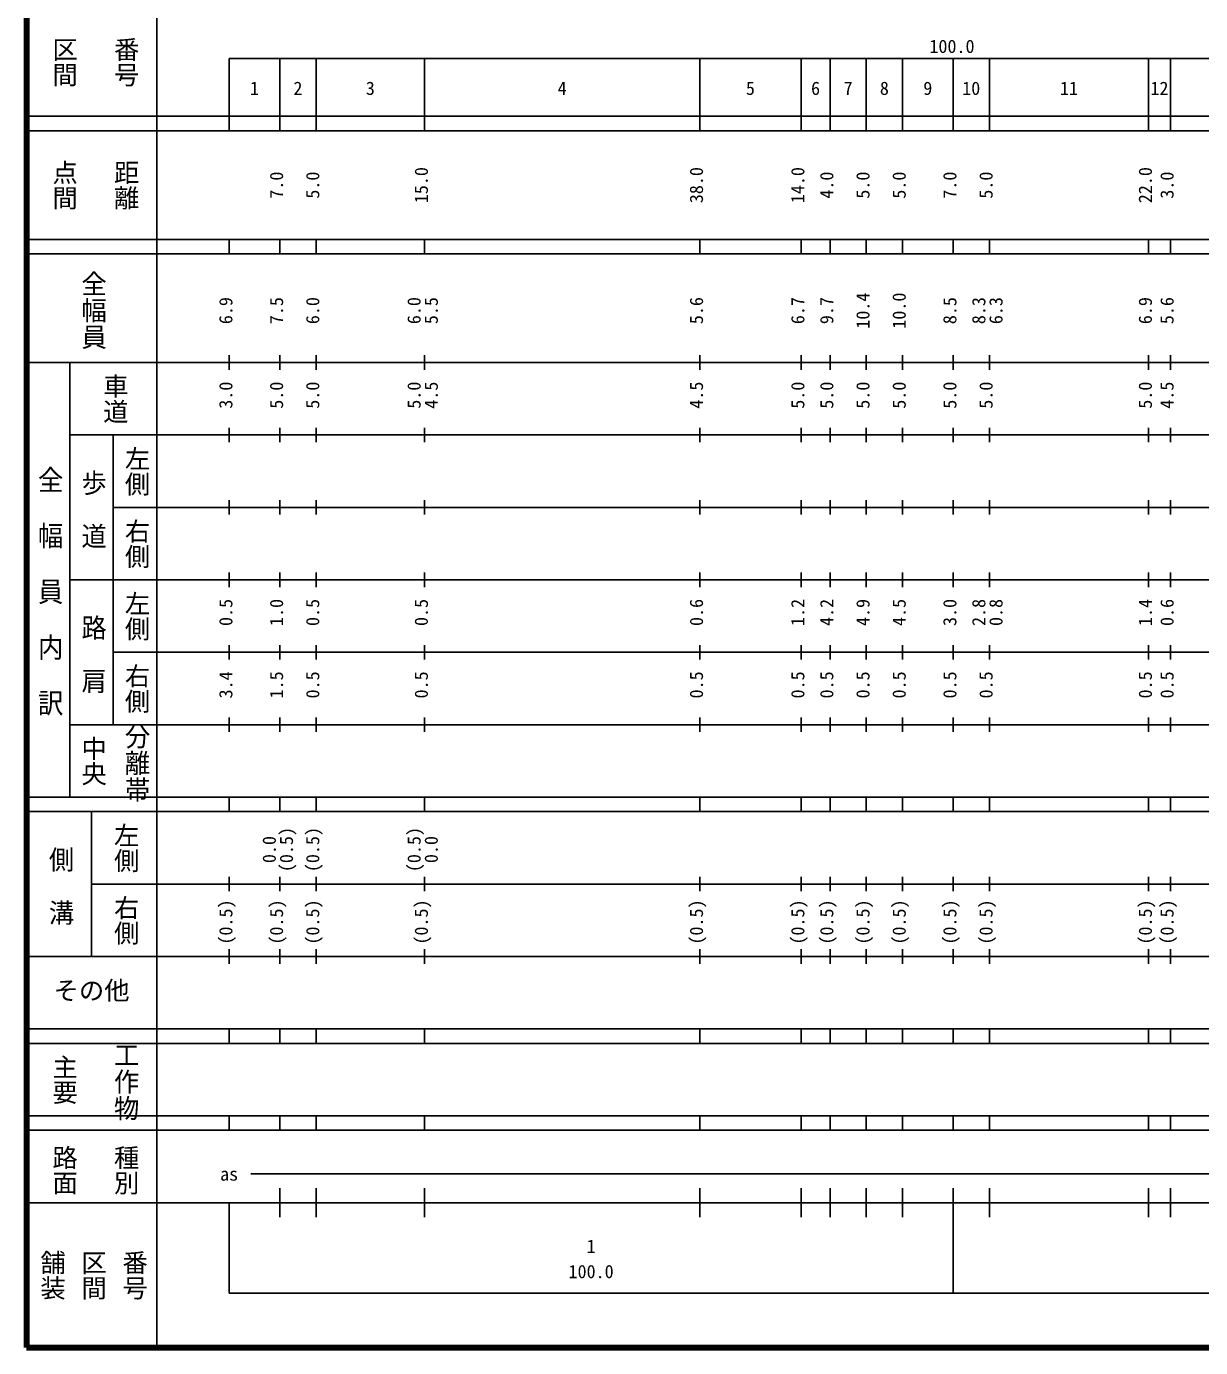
# Model space of a CAD drawing. Units: millimetres on the paper. Extents: x 40 to 680, y 20 to 380.
# Drawn here: x 40 to 202.2, y 20 to 202.4 of the extents above; entities that cross this region are included whole.
import ezdxf
from ezdxf.enums import TextEntityAlignment as Align

# ---------------------------------------------------------------- set-up
doc = ezdxf.new("R2010")
doc.units = ezdxf.units.MM
doc.layers.add('M-TTL', color=2, linetype='Continuous', lineweight=140)
doc.layers.add('M-TTL-BAND', color=7, linetype='Continuous', lineweight=25)
doc.styles.add('@ＭＳ ゴシック', font='')
doc.styles.add('ＭＳ ゴシック', font='')
doc.styles.get('@ＭＳ ゴシック').set_extended_font_data('@MS Gothic')
doc.styles.get('ＭＳ ゴシック').set_extended_font_data('MS Gothic')

msp = doc.modelspace()

# ---------------------------------------------------------------- linework, layer by layer
at = {"layer": 'M-TTL'}
for p, q in [((40, 380), (40, 20)), ((40, 20), (680, 20))]:
    msp.add_line(p, q, dxfattribs=at)
at = {"layer": 'M-TTL-BAND'}
for p, q in [((58, 370), (58, 20)), ((68, 198), (579, 198)), ((68, 198), (68, 188)), ((75, 188), (75, 198)), ((80, 188), (80, 198)), ((95, 188), (95, 198)), ((133, 188), (133, 198)), ((147, 188), (147, 198)), ((151, 188), (151, 198)), ((156, 188), (156, 198)), ((161, 188), (161, 198)), ((168, 188), (168, 198)), ((173, 188), (173, 198)), ((195, 188), (195, 198)), ((198, 188), (198, 198)), ((40, 190), (579, 190)), ((40, 188), (579, 188)), ((40, 173), (579, 173)), ((68, 171), (68, 173)), ((75, 171), (75, 173)), ((80, 171), (80, 173)), ((95, 171), (95, 173)), ((133, 171), (133, 173)), ((147, 171), (147, 173)), ((151, 171), (151, 173)), ((156, 171), (156, 173)), ((161, 171), (161, 173)), ((168, 171), (168, 173)), ((173, 171), (173, 173)), ((195, 171), (195, 173)), ((198, 171), (198, 173)), ((40, 171), (579, 171)), ((68, 155), (68, 157)), ((75, 155), (75, 157)), ((80, 155), (80, 157)), ((95, 155), (95, 157)), ((133, 155), (133, 157)), ((147, 155), (147, 157)), ((151, 155), (151, 157)), ((156, 155), (156, 157)), ((161, 155), (161, 157)), ((168, 155), (168, 157)), ((173, 155), (173, 157)), ((195, 155), (195, 157)), ((198, 155), (198, 157)), ((40, 156), (579, 156)), ((46, 96), (46, 156)), ((46, 146), (579, 146)), ((52, 146), (52, 106)), ((68, 145), (68, 147)), ((75, 145), (75, 147)), ((80, 145), (80, 147)), ((95, 145), (95, 147)), ((133, 145), (133, 147)), ((147, 145), (147, 147)), ((151, 145), (151, 147)), ((156, 145), (156, 147)), ((161, 145), (161, 147)), ((168, 145), (168, 147)), ((173, 145), (173, 147)), ((195, 145), (195, 147)), ((198, 145), (198, 147)), ((68, 135), (68, 137)), ((75, 135), (75, 137)), ((80, 135), (80, 137)), ((95, 135), (95, 137)), ((133, 135), (133, 137)), ((147, 135), (147, 137)), ((151, 135), (151, 137)), ((156, 135), (156, 137)), ((161, 135), (161, 137)), ((168, 135), (168, 137)), ((173, 135), (173, 137)), ((195, 135), (195, 137)), ((198, 135), (198, 137)), ((52, 136), (579, 136)), ((46, 126), (579, 126)), ((68, 125), (68, 127)), ((75, 125), (75, 127)), ((80, 125), (80, 127)), ((95, 125), (95, 127)), ((133, 125), (133, 127)), ((147, 125), (147, 127)), ((151, 125), (151, 127)), ((156, 125), (156, 127)), ((161, 125), (161, 127)), ((168, 125), (168, 127)), ((173, 125), (173, 127)), ((195, 125), (195, 127)), ((198, 125), (198, 127)), ((68, 115), (68, 117)), ((75, 115), (75, 117)), ((80, 115), (80, 117)), ((95, 115), (95, 117)), ((133, 115), (133, 117)), ((147, 115), (147, 117)), ((151, 115), (151, 117)), ((156, 115), (156, 117)), ((161, 115), (161, 117)), ((168, 115), (168, 117)), ((173, 115), (173, 117)), ((195, 115), (195, 117)), ((198, 115), (198, 117)), ((52, 116), (579, 116)), ((46, 106), (579, 106)), ((68, 105), (68, 107)), ((75, 105), (75, 107)), ((80, 105), (80, 107)), ((95, 105), (95, 107)), ((133, 105), (133, 107)), ((147, 105), (147, 107)), ((151, 105), (151, 107)), ((156, 105), (156, 107)), ((161, 105), (161, 107)), ((168, 105), (168, 107)), ((173, 105), (173, 107)), ((195, 105), (195, 107)), ((198, 105), (198, 107)), ((40, 96), (579, 96)), ((68, 94), (68, 96)), ((75, 94), (75, 96)), ((80, 94), (80, 96)), ((95, 94), (95, 96)), ((133, 94), (133, 96)), ((147, 94), (147, 96)), ((151, 94), (151, 96)), ((156, 94), (156, 96)), ((161, 94), (161, 96)), ((168, 94), (168, 96)), ((173, 94), (173, 96)), ((195, 94), (195, 96)), ((198, 94), (198, 96)), ((40, 94), (579, 94)), ((49, 94), (49, 74)), ((49, 84), (579, 84)), ((68, 83), (68, 85)), ((75, 83), (75, 85)), ((80, 83), (80, 85)), ((95, 83), (95, 85)), ((133, 83), (133, 85)), ((147, 83), (147, 85)), ((151, 83), (151, 85)), ((156, 83), (156, 85)), ((161, 83), (161, 85)), ((168, 83), (168, 85)), ((173, 83), (173, 85)), ((195, 83), (195, 85)), ((198, 83), (198, 85)), ((68, 73), (68, 75)), ((75, 73), (75, 75)), ((80, 73), (80, 75)), ((95, 73), (95, 75)), ((133, 73), (133, 75)), ((147, 73), (147, 75)), ((151, 73), (151, 75)), ((156, 73), (156, 75)), ((161, 73), (161, 75)), ((168, 73), (168, 75)), ((173, 73), (173, 75)), ((195, 73), (195, 75)), ((198, 73), (198, 75)), ((40, 74), (579, 74)), ((40, 64), (579, 64)), ((68, 62), (68, 64)), ((75, 62), (75, 64)), ((80, 62), (80, 64)), ((95, 62), (95, 64)), ((133, 62), (133, 64)), ((147, 62), (147, 64)), ((151, 62), (151, 64)), ((156, 62), (156, 64)), ((161, 62), (161, 64)), ((168, 62), (168, 64)), ((173, 62), (173, 64)), ((195, 62), (195, 64)), ((198, 62), (198, 64)), ((40, 62), (579, 62)), ((40, 52), (579, 52)), ((68, 50), (68, 52)), ((75, 50), (75, 52)), ((80, 50), (80, 52)), ((95, 50), (95, 52)), ((133, 50), (133, 52)), ((147, 50), (147, 52)), ((151, 50), (151, 52)), ((156, 50), (156, 52)), ((161, 50), (161, 52)), ((168, 50), (168, 52)), ((173, 50), (173, 52)), ((195, 50), (195, 52)), ((198, 50), (198, 52)), ((40, 50), (579, 50)), ((71, 44), (273, 44)), ((75, 38), (75, 42)), ((80, 38), (80, 42)), ((95, 38), (95, 42)), ((133, 38), (133, 42)), ((147, 38), (147, 42)), ((151, 38), (151, 42)), ((156, 38), (156, 42)), ((161, 38), (161, 42)), ((168, 27.5), (168, 42)), ((173, 38), (173, 42)), ((195, 38), (195, 42)), ((198, 38), (198, 42)), ((40, 40), (579, 40)), ((68, 40), (68, 27.5)), ((68, 27.5), (579, 27.5))]:
    msp.add_line(p, q, dxfattribs=at)

# ---------------------------------------------------------------- texts
for s, height, rotation, style, p in [('番号', 2.566, 270, '@ＭＳ ゴシック', (51.75, 201)), ('区間', 2.566, 270, '@ＭＳ ゴシック', (43.25, 201)), ('点間', 2.566, 270, '@ＭＳ ゴシック', (43.25, 184)), ('距離', 2.566, 270, '@ＭＳ ゴシック', (51.75, 184)), ('15.0', 1.833, 90, 'ＭＳ ゴシック', (96, 178)), ('38.0', 1.833, 90, 'ＭＳ ゴシック', (134, 178)), ('14.0', 1.833, 90, 'ＭＳ ゴシック', (148, 178)), ('22.0', 1.833, 90, 'ＭＳ ゴシック', (196, 178)), ('7.0', 1.833, 90, 'ＭＳ ゴシック', (76, 178.625)), ('5.0', 1.833, 90, 'ＭＳ ゴシック', (81, 178.625)), ('4.0', 1.833, 90, 'ＭＳ ゴシック', (152, 178.625)), ('5.0', 1.833, 90, 'ＭＳ ゴシック', (157, 178.625)), ('5.0', 1.833, 90, 'ＭＳ ゴシック', (162, 178.625)), ('7.0', 1.833, 90, 'ＭＳ ゴシック', (169, 178.625)), ('5.0', 1.833, 90, 'ＭＳ ゴシック', (174, 178.625)), ('3.0', 1.833, 90, 'ＭＳ ゴシック', (199, 178.625)), ('6.9', 1.833, 90, 'ＭＳ ゴシック', (69, 161.299)), ('7.5', 1.833, 90, 'ＭＳ ゴシック', (76, 161.299)), ('6.0', 1.833, 90, 'ＭＳ ゴシック', (81, 161.299)), ('6.0', 1.833, 90, 'ＭＳ ゴシック', (95, 161.299)), ('5.5', 1.833, 90, 'ＭＳ ゴシック', (97.37, 161.299)), ('5.6', 1.833, 90, 'ＭＳ ゴシック', (134, 161.299)), ('6.7', 1.833, 90, 'ＭＳ ゴシック', (148, 161.299)), ('9.7', 1.833, 90, 'ＭＳ ゴシック', (152, 161.299)), ('10.4', 1.833, 90, 'ＭＳ ゴシック', (157, 160.674)), ('10.0', 1.833, 90, 'ＭＳ ゴシック', (162, 160.674)), ('8.5', 1.833, 90, 'ＭＳ ゴシック', (169, 161.299)), ('8.3', 1.833, 90, 'ＭＳ ゴシック', (173, 161.299)), ('6.3', 1.833, 90, 'ＭＳ ゴシック', (175.37, 161.299)), ('6.9', 1.833, 90, 'ＭＳ ゴシック', (196, 161.299)), ('5.6', 1.833, 90, 'ＭＳ ゴシック', (199, 161.299)), ('車道', 2.566, 270, '@ＭＳ ゴシック', (50.25, 154.5)), ('3.0', 1.833, 90, 'ＭＳ ゴシック', (69, 149.625)), ('5.0', 1.833, 90, 'ＭＳ ゴシック', (76, 149.625)), ('5.0', 1.833, 90, 'ＭＳ ゴシック', (81, 149.625)), ('5.0', 1.833, 90, 'ＭＳ ゴシック', (95, 149.625)), ('5.0', 1.833, 90, 'ＭＳ ゴシック', (148, 149.625)), ('5.0', 1.833, 90, 'ＭＳ ゴシック', (152, 149.625)), ('5.0', 1.833, 90, 'ＭＳ ゴシック', (157, 149.625)), ('5.0', 1.833, 90, 'ＭＳ ゴシック', (162, 149.625)), ('5.0', 1.833, 90, 'ＭＳ ゴシック', (169, 149.625)), ('5.0', 1.833, 90, 'ＭＳ ゴシック', (174, 149.625)), ('5.0', 1.833, 90, 'ＭＳ ゴシック', (196, 149.625)), ('4.5', 1.833, 90, 'ＭＳ ゴシック', (97.37, 149.625)), ('4.5', 1.833, 90, 'ＭＳ ゴシック', (134, 149.625)), ('4.5', 1.833, 90, 'ＭＳ ゴシック', (199, 149.625)), ('左側', 2.566, 270, '@ＭＳ ゴシック', (53.25, 144.5)), ('右側', 2.566, 270, '@ＭＳ ゴシック', (53.25, 134.5)), ('左側', 2.566, 270, '@ＭＳ ゴシック', (53.25, 124.5)), ('0.5', 1.833, 90, 'ＭＳ ゴシック', (69, 119.625)), ('1.0', 1.833, 90, 'ＭＳ ゴシック', (76, 119.625)), ('0.5', 1.833, 90, 'ＭＳ ゴシック', (81, 119.625)), ('0.5', 1.833, 90, 'ＭＳ ゴシック', (96, 119.625)), ('0.6', 1.833, 90, 'ＭＳ ゴシック', (134, 119.625)), ('1.2', 1.833, 90, 'ＭＳ ゴシック', (148, 119.625)), ('4.2', 1.833, 90, 'ＭＳ ゴシック', (152, 119.625)), ('4.9', 1.833, 90, 'ＭＳ ゴシック', (157, 119.625)), ('4.5', 1.833, 90, 'ＭＳ ゴシック', (162, 119.625)), ('3.0', 1.833, 90, 'ＭＳ ゴシック', (169, 119.625)), ('2.8', 1.833, 90, 'ＭＳ ゴシック', (173, 119.625)), ('0.8', 1.833, 90, 'ＭＳ ゴシック', (175.37, 119.625)), ('1.4', 1.833, 90, 'ＭＳ ゴシック', (196, 119.625)), ('0.6', 1.833, 90, 'ＭＳ ゴシック', (199, 119.625)), ('右側', 2.566, 270, '@ＭＳ ゴシック', (53.25, 114.5)), ('3.4', 1.833, 90, 'ＭＳ ゴシック', (69, 109.625)), ('1.5', 1.833, 90, 'ＭＳ ゴシック', (76, 109.625)), ('0.5', 1.833, 90, 'ＭＳ ゴシック', (81, 109.625)), ('0.5', 1.833, 90, 'ＭＳ ゴシック', (96, 109.625)), ('0.5', 1.833, 90, 'ＭＳ ゴシック', (134, 109.625)), ('0.5', 1.833, 90, 'ＭＳ ゴシック', (148, 109.625)), ('0.5', 1.833, 90, 'ＭＳ ゴシック', (152, 109.625)), ('0.5', 1.833, 90, 'ＭＳ ゴシック', (157, 109.625)), ('0.5', 1.833, 90, 'ＭＳ ゴシック', (162, 109.625)), ('0.5', 1.833, 90, 'ＭＳ ゴシック', (169, 109.625)), ('0.5', 1.833, 90, 'ＭＳ ゴシック', (174, 109.625)), ('0.5', 1.833, 90, 'ＭＳ ゴシック', (196, 109.625)), ('0.5', 1.833, 90, 'ＭＳ ゴシック', (199, 109.625)), ('中央', 2.566, 270, '@ＭＳ ゴシック', (47.25, 104.5)), ('左側', 2.566, 270, '@ＭＳ ゴシック', (51.75, 92.5)), ('(0.5)', 1.833, 90, 'ＭＳ ゴシック', (77.37, 85.639)), ('(0.5)', 1.833, 90, 'ＭＳ ゴシック', (81, 85.639)), ('(0.5)', 1.833, 90, 'ＭＳ ゴシック', (95, 85.639)), ('0.0', 1.833, 90, 'ＭＳ ゴシック', (75, 86.889)), ('0.0', 1.833, 90, 'ＭＳ ゴシック', (97.37, 86.889)), ('右側', 2.566, 270, '@ＭＳ ゴシック', (51.75, 82.5)), ('(0.5)', 1.833, 90, 'ＭＳ ゴシック', (69, 75.639)), ('(0.5)', 1.833, 90, 'ＭＳ ゴシック', (76, 75.639)), ('(0.5)', 1.833, 90, 'ＭＳ ゴシック', (81, 75.639)), ('(0.5)', 1.833, 90, 'ＭＳ ゴシック', (96, 75.639)), ('(0.5)', 1.833, 90, 'ＭＳ ゴシック', (134, 75.639)), ('(0.5)', 1.833, 90, 'ＭＳ ゴシック', (148, 75.639)), ('(0.5)', 1.833, 90, 'ＭＳ ゴシック', (152, 75.639)), ('(0.5)', 1.833, 90, 'ＭＳ ゴシック', (157, 75.639)), ('(0.5)', 1.833, 90, 'ＭＳ ゴシック', (162, 75.639)), ('(0.5)', 1.833, 90, 'ＭＳ ゴシック', (169, 75.639)), ('(0.5)', 1.833, 90, 'ＭＳ ゴシック', (174, 75.639)), ('(0.5)', 1.833, 90, 'ＭＳ ゴシック', (196, 75.639)), ('(0.5)', 1.833, 90, 'ＭＳ ゴシック', (199, 75.639)), ('主要', 2.566, 270, '@ＭＳ ゴシック', (43.25, 60.5)), ('路面', 2.566, 270, '@ＭＳ ゴシック', (43.25, 48)), ('種別', 2.566, 270, '@ＭＳ ゴシック', (51.75, 48)), ('舗装', 2.566, 270, '@ＭＳ ゴシック', (41.583, 33.5)), ('区間', 2.566, 270, '@ＭＳ ゴシック', (47.25, 33.5)), ('番号', 2.566, 270, '@ＭＳ ゴシック', (52.917, 33.5))]:
    msp.add_text(s, height=height, rotation=rotation, dxfattribs=dict(at, style=style)).set_placement(p, align=Align.BOTTOM_LEFT)
at = {"layer": 'M-TTL-BAND', "style": 'ＭＳ ゴシック'}
for s, height, p in [('100.0', 1.833, (164.719, 198.195)), ('1', 1.833, (70.875, 192.405)), ('2', 1.833, (76.875, 192.405)), ('3', 1.833, (86.875, 192.405)), ('4', 1.833, (113.375, 192.405)), ('5', 1.833, (139.375, 192.405)), ('6', 1.833, (148.375, 192.405)), ('7', 1.833, (152.875, 192.405)), ('8', 1.833, (157.875, 192.405)), ('9', 1.833, (163.875, 192.405)), ('10', 1.833, (169.25, 192.405)), ('11', 1.833, (182.75, 192.405)), ('12', 1.833, (195.25, 192.405)), ('その他', 2.566, (43.75, 67.25)), ('as', 1.833, (66.75, 42.5)), ('1', 1.833, (117.375, 32.523)), ('100.0', 1.833, (114.875, 29.033))]:
    msp.add_text(s, height=height, dxfattribs=at).set_placement(p, align=Align.BOTTOM_LEFT)
at = {"layer": 'M-TTL-BAND', "style": '@ＭＳ ゴシック'}
for s, width, p in [('全幅員', 1.05, (47.25, 168.75)), ('全\u3000幅\u3000員\u3000内\u3000訳', 1.1, (41.25, 141.75)), ('歩\u3000道', 1.05, (47.25, 141.25)), ('路\u3000肩', 1.05, (47.25, 121.25)), ('分離帯', 1.05, (53.25, 106.25)), ('側\u3000溝', 1.05, (42.75, 89.25)), ('工作物', 1.05, (51.75, 62.25))]:
    msp.add_text(s, height=2.566, rotation=270, dxfattribs=dict(at, width=width)).set_placement(p, align=Align.BOTTOM_LEFT)

doc.saveas('drawing.dxf')
